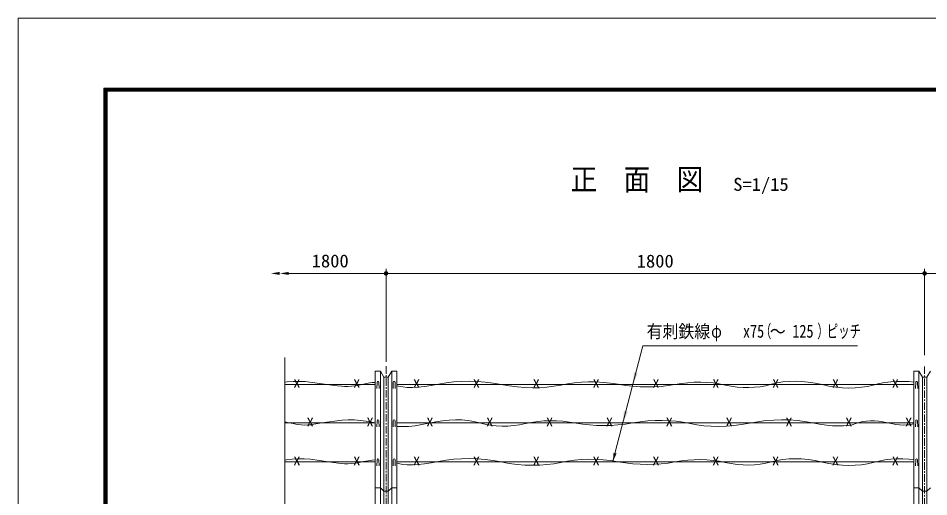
# Model space of a CAD drawing. Units: millimetres, scale not verified. Extents: x -4455 to 4455, y -3150 to 3150.
# Drawn here: x -4455 to -1412, y 1551 to 3150 of the extents above; entities that cross this region are included whole.
import ezdxf
from ezdxf.enums import TextEntityAlignment as Align

# ---------------------------------------------------------------- set-up
doc = ezdxf.new("R2010")
doc.units = ezdxf.units.MM
doc.header["$LTSCALE"] = 20
doc.linetypes.add('USER1', pattern=[2, 1.25, -0.25, 0.25, -0.25])
for name, color, linetype, lineweight in [('0-0_1部材', 3, 'Continuous', 18), ('0-1_6文字', 3, 'Continuous', 18), ('0-2_5寸法', 1, 'Continuous', 18), ('0-3_SUNPOU', 1, 'Continuous', 18), ('0-9_7詳細', 7, 'Continuous', 18), ('0-A_中心線', 1, 'USER1', 18), ('0-E_0', 3, 'Continuous', 18), ('1-0_D-TTL', 7, 'Continuous', 18)]:
    doc.layers.add(name, color=color, linetype=linetype, lineweight=lineweight)
doc.styles.add('ＭＳ ゴシック', font='')
doc.styles.get('ＭＳ ゴシック').set_extended_font_data('MS Gothic')

# ---------------------------------------------------------------- blocks, each defined once
blk = doc.blocks.new('M1')
at = {"layer": '0-3_SUNPOU'}
blk.add_line((-5, 0), (-38.58, 0), dxfattribs=at)
for points in [[(0, 0), (-5, 0), (-4.96, 0.63)], [(0, 0), (-4.96, -0.63), (-5, 0)], [(0, 0), (-4.96, 0.63), (-4.84, 1.24)], [(0, 0), (-4.84, -1.24), (-4.96, -0.63)], [(0, 0), (-4.84, 1.24), (-4.65, 1.84)], [(0, 0), (-4.65, -1.84), (-4.84, -1.24)], [(0, 0), (-4.65, 1.84), (-4.38, 2.41)], [(0, 0), (-4.38, -2.41), (-4.65, -1.84)], [(0, 0), (-4.38, 2.41), (-4.05, 2.94)], [(0, 0), (-4.05, -2.94), (-4.38, -2.41)], [(0, 0), (-4.05, 2.94), (-3.64, 3.42)], [(0, 0), (-3.64, -3.42), (-4.05, -2.94)], [(0, 0), (-3.64, 3.42), (-3.19, 3.85)], [(0, 0), (-3.19, -3.85), (-3.64, -3.42)], [(0, 0), (-3.19, 3.85), (-2.68, 4.22)], [(0, 0), (-2.68, -4.22), (-3.19, -3.85)], [(0, 0), (-2.68, 4.22), (-2.13, 4.52)], [(0, 0), (-2.13, -4.52), (-2.68, -4.22)], [(0, 0), (-2.13, 4.52), (-1.55, 4.76)], [(0, 0), (-1.55, -4.76), (-2.13, -4.52)], [(0, 0), (-1.55, 4.76), (-0.94, 4.91)], [(0, 0), (-0.94, -4.91), (-1.55, -4.76)], [(0, 0), (-0.94, 4.91), (-0.31, 4.99)], [(0, 0), (-0.31, -4.99), (-0.94, -4.91)], [(0, 0), (-0.31, 4.99), (0.31, 4.99)], [(0, 0), (0.31, -4.99), (-0.31, -4.99)], [(0, 0), (0.31, 4.99), (0.94, 4.91)], [(0, 0), (0.94, 4.91), (1.55, 4.76)], [(0, 0), (1.55, 4.76), (2.13, 4.52)], [(0, 0), (2.13, 4.52), (2.68, 4.22)], [(0, 0), (2.68, 4.22), (3.19, 3.85)], [(0, 0), (3.19, 3.85), (3.64, 3.42)], [(0, 0), (3.64, 3.42), (4.05, 2.94)], [(0, 0), (4.05, 2.94), (4.38, 2.41)], [(0, 0), (4.38, 2.41), (4.65, 1.84)], [(0, 0), (4.65, 1.84), (4.84, 1.24)], [(0, 0), (4.84, 1.24), (4.96, 0.63)], [(0, 0), (4.96, 0.63), (5, 0)], [(0, 0), (0.94, -4.91), (0.31, -4.99)], [(0, 0), (1.55, -4.76), (0.94, -4.91)], [(0, 0), (2.13, -4.52), (1.55, -4.76)], [(0, 0), (2.68, -4.22), (2.13, -4.52)], [(0, 0), (3.19, -3.85), (2.68, -4.22)], [(0, 0), (3.64, -3.42), (3.19, -3.85)], [(0, 0), (4.05, -2.94), (3.64, -3.42)], [(0, 0), (4.38, -2.41), (4.05, -2.94)], [(0, 0), (4.65, -1.84), (4.38, -2.41)], [(0, 0), (4.84, -1.24), (4.65, -1.84)], [(0, 0), (4.96, -0.63), (4.84, -1.24)], [(0, 0), (5, 0), (4.96, -0.63)]]:
    blk.add_solid(points, dxfattribs=at)

msp = doc.modelspace()

# ---------------------------------------------------------------- linework, layer by layer
at = {"layer": '0-0_1部材', "color": 4}
msp.add_line((-3563.84, 686.42), (-3563.84, 2016.16), dxfattribs=at)
at = {"layer": '0-0_1部材', "color": 7}
for p, q in [((-3262.14, 1970.35), (-3262.14, -579.36)), ((-3244.64, 1970.35), (-3262.14, 1970.35)), ((-3233.14, 1950.35), (-3244.64, 1970.35)), ((-3189.14, 1970.35), (-3206.64, 1970.35)), ((-3189.14, 1970.35), (-3189.14, -579.36)), ((-1462.14, 1970.35), (-1462.14, -579.36)), ((-1444.64, 1970.35), (-1462.14, 1970.35)), ((-1433.14, 1950.35), (-1444.64, 1970.35)), ((-1433.14, 1950.35), (-1418.14, 1950.35)), ((-1418.14, 1950.35), (-1406.64, 1970.35)), ((-3262.14, 1580.64), (-3244.64, 1580.64)), ((-3233.14, 1569.92), (-3244.64, 1580.64)), ((-3233.14, 1569.92), (-3218.14, 1569.92)), ((-3218.14, 1569.92), (-3206.64, 1580.64)), ((-3206.64, 1580.64), (-3189.14, 1580.64)), ((-1462.14, 1580.64), (-1444.64, 1580.64)), ((-1433.14, 1569.92), (-1444.64, 1580.64)), ((-1433.14, 1569.92), (-1418.14, 1569.92)), ((-1418.14, 1569.92), (-1406.64, 1580.64))]:
    msp.add_line(p, q, dxfattribs=at)
at = {"layer": '0-0_1部材'}
for p, q in [((-3244.64, 1970.35), (-3244.64, -579.36)), ((-3233.14, 1950.35), (-3233.14, -579.36)), ((-3218.14, 1950.35), (-3218.14, -579.36)), ((-3206.64, 1970.35), (-3206.64, -579.36)), ((-1444.64, 1970.35), (-1444.64, -579.36)), ((-1433.14, 1950.35), (-1433.14, -579.36)), ((-1418.14, 1950.35), (-1418.14, -579.36))]:
    msp.add_line(p, q, dxfattribs=at)
at = {"layer": '0-0_1部材', "color": 1}
for p, q in [((-3563.84, 1926.64), (-3262.14, 1926.64)), ((-3189.14, 1926.64), (-1462.14, 1926.64)), ((-1478.67, 1935.8), (-1462.14, 1934.23)), ((-3563.84, 1797.79), (-3262.14, 1797.79)), ((-3189.14, 1797.79), (-1462.14, 1797.79)), ((-1478.67, 1677.05), (-1462.14, 1675.48)), ((-3563.84, 1667.88), (-3262.14, 1667.88)), ((-3189.14, 1667.88), (-1462.14, 1667.88))]:
    msp.add_line(p, q, dxfattribs=at)
at = {"layer": '0-0_1部材', "color": 7}
msp.add_lwpolyline([(-3233.14, 1950.35), (-3218.14, 1950.35), (-3206.64, 1970.35)], dxfattribs=at)
at = {"layer": '0-0_1部材', "color": 1}
for points in [[(-3563.84, 1934.06), (-3555.85, 1935.05), (-3535.95, 1936.4), (-3515.85, 1936.65), (-3495.55, 1935.8), (-3423.57, 1926.64)], [(-3423.57, 1926.64), (-3388.31, 1921.77), (-3374.98, 1920.63), (-3364.72, 1919.73), (-3353.6, 1919.64), (-3341.63, 1920.34), (-3328.79, 1921.85), (-3315.09, 1924.16), (-3300.54, 1927.27), (-3285.79, 1930.3), (-3271.52, 1932.35), (-3262.14, 1933.08)], [(-3189.14, 1922.13), (-3183.89, 1920.52), (-3170.09, 1918), (-3154.54, 1916.64), (-3137.23, 1916.45), (-3118.17, 1917.42), (-3097.35, 1919.57), (-3074.77, 1922.87), (-3050.44, 1927.35), (-3025.1, 1931.76), (-2999.52, 1934.86), (-2973.69, 1936.65), (-2947.6, 1937.13), (-2921.27, 1936.31), (-2894.69, 1934.19), (-2867.87, 1930.75), (-2840.79, 1926.02), (-2813.87, 1921.27), (-2787.53, 1917.83), (-2761.77, 1915.68), (-2736.58, 1914.83), (-2711.96, 1915.28), (-2687.92, 1917.03), (-2664.46, 1920.07), (-2641.57, 1924.42), (-2618.81, 1928.82), (-2595.72, 1932.06), (-2572.3, 1934.12), (-2548.56, 1935), (-2524.5, 1934.72), (-2500.11, 1933.26), (-2475.39, 1930.62), (-2450.35, 1926.81), (-2425.34, 1922.96), (-2400.7, 1920.17), (-2376.43, 1918.46), (-2352.55, 1917.83), (-2329.03, 1918.26), (-2305.89, 1919.77), (-2283.13, 1922.36)], [(-2283.13, 1922.36), (-2260.74, 1926.02), (-2238.67, 1929.66), (-2216.88, 1932.21), (-2195.37, 1933.66), (-2174.13, 1934), (-2153.17, 1933.26), (-2132.48, 1931.41), (-2112.06, 1928.46), (-2091.92, 1924.42), (-2072.01, 1920.43), (-2052.27, 1917.68), (-2032.7, 1916.14), (-2013.32, 1915.83), (-1994.1, 1916.74), (-1975.06, 1918.87), (-1956.2, 1922.23), (-1937.51, 1926.81), (-1918.6, 1931.34), (-1899.06, 1934.53), (-1878.89, 1936.38), (-1858.1, 1936.9), (-1836.69, 1936.08), (-1814.65, 1933.93), (-1791.98, 1930.44), (-1768.69, 1925.62), (-1745.37, 1920.79), (-1722.59, 1917.3), (-1700.36, 1915.15), (-1678.69, 1914.33), (-1657.56, 1914.85), (-1636.98, 1916.7), (-1616.96, 1919.89), (-1597.48, 1924.42), (-1578.18, 1929.06), (-1558.68, 1932.61), (-1538.97, 1935.05), (-1519.07, 1936.4), (-1498.97, 1936.65), (-1478.67, 1935.8)], [(-3440.2, 1797.79), (-3466.9, 1793.48), (-3476.3, 1791.78), (-3486.55, 1790.88), (-3497.67, 1790.78), (-3509.64, 1791.49), (-3522.48, 1793), (-3536.18, 1795.31), (-3550.74, 1798.42), (-3563.84, 1801.11)], [(-3262.14, 1797.57), (-3273.09, 1800.21), (-3292.6, 1803.75), (-3312.3, 1806.2), (-3332.2, 1807.55), (-3352.3, 1807.8), (-3372.6, 1806.95), (-3440.2, 1797.79)], [(-3036.62, 1805.08), (-3059.29, 1801.59), (-3082.58, 1796.76), (-3105.9, 1791.94), (-3128.68, 1788.45), (-3150.91, 1786.3), (-3172.59, 1785.48), (-3189.14, 1785.88)], [(-2186.81, 1791.22), (-2209.7, 1795.56), (-2232.47, 1799.97), (-2255.56, 1803.21), (-2278.97, 1805.26), (-2302.71, 1806.15), (-2326.77, 1805.86), (-2351.16, 1804.4), (-2375.88, 1801.77), (-2400.92, 1797.96), (-2425.93, 1794.1), (-2450.57, 1791.32), (-2474.84, 1789.61), (-2498.73, 1788.97), (-2522.24, 1789.41), (-2545.38, 1790.92), (-2568.15, 1793.51), (-2590.54, 1797.16), (-2612.6, 1800.81), (-2634.39, 1803.35), (-2655.9, 1804.8), (-2677.14, 1805.15), (-2698.11, 1804.4), (-2718.8, 1802.56), (-2739.21, 1799.61), (-2759.35, 1795.56), (-2779.26, 1791.58), (-2799, 1788.82), (-2818.57, 1787.29), (-2837.96, 1786.98), (-2857.17, 1787.89), (-2876.21, 1790.02), (-2895.07, 1793.38), (-2913.76, 1797.96), (-2932.68, 1802.49), (-2952.22, 1805.68), (-2972.38, 1807.53), (-2993.17, 1808.05), (-3014.58, 1807.23), (-3036.62, 1805.08)], [(-1462.14, 1794.87), (-1466.9, 1793.48), (-1476.3, 1791.78), (-1486.55, 1790.88), (-1497.67, 1790.78), (-1509.64, 1791.49), (-1522.48, 1793), (-1536.18, 1795.31), (-1550.74, 1798.42), (-1565.48, 1801.45), (-1579.75, 1803.5), (-1593.55, 1804.58), (-1606.86, 1804.68), (-1619.7, 1803.81), (-1632.06, 1801.97), (-1643.94, 1799.15), (-1655.34, 1795.37), (-1667.38, 1791.67), (-1681.18, 1789.15), (-1696.73, 1787.79), (-1714.04, 1787.6), (-1733.11, 1788.57), (-1753.93, 1790.71), (-1776.5, 1794.02), (-1800.84, 1798.5), (-1826.17, 1802.9), (-1851.75, 1806), (-1877.59, 1807.8), (-1903.67, 1808.28), (-1930, 1807.46), (-1956.58, 1805.34), (-1983.41, 1801.9), (-2010.48, 1797.16), (-2037.4, 1792.42), (-2063.74, 1788.97), (-2089.5, 1786.83), (-2114.69, 1785.98), (-2139.31, 1786.43), (-2163.35, 1788.17), (-2186.81, 1791.22)], [(-3563.84, 1672.91), (-3558.68, 1673.85), (-3538.97, 1676.3), (-3519.07, 1677.65), (-3498.97, 1677.9), (-3478.67, 1677.05), (-3417.49, 1667.88)], [(-3417.49, 1667.88), (-3384.37, 1663.57), (-3374.98, 1661.87), (-3364.72, 1660.98), (-3353.6, 1660.88), (-3341.63, 1661.59), (-3328.79, 1663.09), (-3315.09, 1665.4), (-3300.54, 1668.52), (-3285.79, 1671.54), (-3271.52, 1673.59), (-3262.14, 1674.33)], [(-3189.14, 1663.38), (-3183.89, 1661.77), (-3170.09, 1659.24), (-3154.54, 1657.88), (-3137.23, 1657.69), (-3118.17, 1658.67), (-3097.35, 1660.81), (-3074.77, 1664.12), (-3050.44, 1668.59), (-3025.1, 1673), (-2999.52, 1676.1), (-2973.69, 1677.89), (-2947.6, 1678.38), (-2921.27, 1677.56), (-2894.69, 1675.43), (-2867.87, 1672), (-2840.79, 1667.26), (-2813.87, 1662.52), (-2787.53, 1659.07), (-2761.77, 1656.92), (-2736.58, 1656.07), (-2711.96, 1656.52), (-2687.92, 1658.27), (-2664.46, 1661.32), (-2641.57, 1665.66), (-2618.81, 1670.07), (-2595.72, 1673.3), (-2572.3, 1675.36), (-2548.56, 1676.25), (-2524.5, 1675.96), (-2500.11, 1674.5), (-2475.39, 1671.87), (-2450.35, 1668.06), (-2425.34, 1664.2), (-2400.7, 1661.42), (-2376.43, 1659.71), (-2352.55, 1659.07), (-2329.03, 1659.51), (-2305.89, 1661.02), (-2283.13, 1663.6)], [(-2283.13, 1663.6), (-2260.74, 1667.26), (-2238.67, 1670.9), (-2216.88, 1673.45), (-2195.37, 1674.9), (-2174.13, 1675.25), (-2153.17, 1674.5), (-2132.48, 1672.65), (-2112.06, 1669.71), (-2091.92, 1665.66), (-2072.01, 1661.68), (-2052.27, 1658.92), (-2032.7, 1657.38), (-2013.32, 1657.07), (-1994.1, 1657.98), (-1975.06, 1660.12), (-1956.2, 1663.48), (-1937.51, 1668.06), (-1918.6, 1672.58), (-1899.06, 1675.77), (-1878.89, 1677.63), (-1858.1, 1678.15), (-1836.69, 1677.33), (-1814.65, 1675.17), (-1791.98, 1671.68), (-1768.69, 1666.86), (-1745.37, 1662.03), (-1722.59, 1658.55), (-1700.36, 1656.39), (-1678.69, 1655.57), (-1657.56, 1656.09), (-1636.98, 1657.95), (-1616.96, 1661.14), (-1597.48, 1665.66), (-1578.18, 1670.31), (-1558.68, 1673.85), (-1538.97, 1676.3), (-1519.07, 1677.65), (-1498.97, 1677.9), (-1478.67, 1677.05)]]:
    msp.add_lwpolyline(points, dxfattribs=at)
at = {"layer": '0-1_6文字', "color": 7}
msp.add_lwpolyline([(-1649.8, 2055.53), (-2367.57, 2055.53), (-2467.24, 1669.82)], dxfattribs=at)
at = {"layer": '0-1_6文字', "color": 1}
for points in [[(-2384.41, 1963.7), (-2397.32, 1967.04), (-2400.88, 1926.64)], [(-2417.71, 1834.85), (-2430.62, 1838.18), (-2434.17, 1797.79)]]:
    msp.add_solid(points, dxfattribs=at)
at = {"layer": '0-1_6文字', "color": 7}
msp.add_solid([(-2467.74, 1667.88), (-2465.28, 1698.23), (-2455.19, 1695.63)], dxfattribs=at)
at = {"layer": '0-2_5寸法'}
for p, q in [((-3550.75, 2297.37), (-3225.64, 2297.37)), ((-1425.64, 2297.37), (-1032.34, 2297.37))]:
    msp.add_line(p, q, dxfattribs=at)
for points in [[(-3580.75, 2302.37), (-3580.75, 2292.37), (-3610.75, 2297.37)], [(-3550.75, 2302.37), (-3550.75, 2292.37), (-3580.75, 2297.37)]]:
    msp.add_solid(points, dxfattribs=at)
at = {"layer": '0-9_7詳細', "color": 1}
for p, q in [((-3225.64, 2001.78), (-3225.64, 2312.37)), ((-3225.64, 2297.37), (-1425.64, 2297.37)), ((-1425.64, 2023.78), (-1425.64, 2312.37))]:
    msp.add_line(p, q, dxfattribs=at)
at = {"layer": '0-A_中心線'}
for p, q in [((-3225.64, 1987.19), (-3225.64, -612.9)), ((-1425.64, 1986.42), (-1425.64, -632.55))]:
    msp.add_line(p, q, dxfattribs=at)
at = {"layer": '0-E_0'}
for p, q in [((-3256.39, 1913.02), (-3255.64, 1933.52)), ((-3248.89, 1913.02), (-3249.64, 1933.52)), ((-3202.39, 1913.02), (-3201.64, 1933.52)), ((-3194.89, 1913.02), (-3195.64, 1933.52)), ((-1456.39, 1913.02), (-1455.64, 1933.52)), ((-1448.89, 1913.02), (-1449.64, 1933.52)), ((-3256.39, 1784.16), (-3255.64, 1804.66)), ((-3248.89, 1784.16), (-3249.64, 1804.66)), ((-3202.39, 1784.16), (-3201.64, 1804.66)), ((-3194.89, 1784.16), (-3195.64, 1804.66)), ((-1456.39, 1784.16), (-1455.64, 1804.66)), ((-1448.89, 1784.16), (-1449.64, 1804.66)), ((-3256.39, 1654.26), (-3255.64, 1674.76)), ((-3248.89, 1654.26), (-3249.64, 1674.76)), ((-3202.39, 1654.26), (-3201.64, 1674.76)), ((-3194.89, 1654.26), (-3195.64, 1674.76)), ((-1456.39, 1654.26), (-1455.64, 1674.76)), ((-1448.89, 1654.26), (-1449.64, 1674.76))]:
    msp.add_line(p, q, dxfattribs=at)
for centre in [(-3252.64, 1933.52), (-3198.64, 1933.52), (-1452.64, 1933.52), (-3252.64, 1804.66), (-3198.64, 1804.66), (-1452.64, 1804.66), (-3252.64, 1674.76), (-3198.64, 1674.76), (-1452.64, 1674.76)]:
    msp.add_arc(centre, 3, 0, 180, dxfattribs=at)
at = {"layer": '1-0_D-TTL', "color": 2}
msp.add_lwpolyline([(-4454.98, 3150.19), (4454.72, 3150.19), (4454.72, -3150.24), (-4454.98, -3150.24)], close=True, dxfattribs=at)
at = {"layer": '1-0_D-TTL'}
for points in [[(-4168.59, 2916.84), (4168.34, 2916.84), (4168.34, -2916.89), (-4168.59, -2916.89)], [(-4165.94, 2914.19), (4165.68, 2914.19), (4165.68, -2914.24), (-4165.94, -2914.24)], [(-4163.29, 2911.54), (4163.03, 2911.54), (4163.03, -2911.59), (-4163.29, -2911.59)], [(-4160.64, 2908.88), (4160.38, 2908.88), (4160.38, -2908.94), (-4160.64, -2908.94)], [(-4157.99, 2906.23), (4157.73, 2906.23), (4157.73, -2906.28), (-4157.99, -2906.28)]]:
    msp.add_lwpolyline(points, close=True, dxfattribs=at)

# ---------------------------------------------------------------- block references
at = {"layer": '0-9_7詳細', "xscale": 1.5, "yscale": 1.5, "rotation": 180}
msp.add_blockref('M1', (-3225.64, 2297.37), dxfattribs=at)
at = {"layer": '0-9_7詳細', "xscale": 1.5, "yscale": 1.5}
msp.add_blockref('M1', (-1425.64, 2297.37), dxfattribs=at)

# ---------------------------------------------------------------- texts
at = {"layer": '0-0_1部材', "color": 1, "style": 'ＭＳ ゴシック', "width": 1.2}
for p in [(-3535.46, 1906.36), (-3335.46, 1906.36), (-3135.46, 1906.36), (-2935.46, 1906.36), (-2735.46, 1906.36), (-2535.46, 1906.36), (-2335.46, 1906.36), (-2135.46, 1906.36), (-1935.46, 1906.36), (-1735.46, 1906.36), (-1535.46, 1906.36), (-3490.95, 1777.51), (-3290.95, 1777.51), (-3090.95, 1777.51), (-2890.95, 1777.51), (-2690.95, 1777.51), (-2490.95, 1777.51), (-2290.95, 1777.51), (-2090.95, 1777.51), (-1890.95, 1777.51), (-1690.95, 1777.51), (-1490.95, 1777.51), (-3535.46, 1647.61), (-3335.46, 1647.61), (-3135.46, 1647.61), (-2935.46, 1647.61), (-2735.46, 1647.61), (-2535.46, 1647.61), (-2335.46, 1647.61), (-2135.46, 1647.61), (-1935.46, 1647.61), (-1735.46, 1647.61), (-1535.46, 1647.61)]:
    msp.add_text('X', height=28.89, dxfattribs=at).set_placement(p, align=Align.BOTTOM_LEFT)
at = {"layer": '0-1_6文字', "color": 7, "style": 'ＭＳ ゴシック', "width": 0.9}
msp.add_text('正\u3000面\u3000図', height=72.14, dxfattribs=at).set_placement((-2608.62, 2553.78), align=Align.BOTTOM_LEFT)
at = {"layer": '0-1_6文字', "style": 'ＭＳ ゴシック'}
for s, height, width, p in [('S=1/15', 43.26, 1.05, (-2065.42, 2560.34)), ('有刺鉄線', 43.26, 0.9, (-2354.78, 2068.99)), ('（\u3000\u3000\u3000\u3000）', 43.26, 0.65, (-1976.23, 2069.63)), ('ピッチ', 43.26, 0.65, (-1752.95, 2069.63)), ('φ   x75 \u3000 125', 43.3, 0.8, (-2139.21, 2069.63)), ('～', 43.26, 0.9, (-1943.23, 2068.99))]:
    msp.add_text(s, height=height, dxfattribs=dict(at, width=width)).set_placement(p, align=Align.BOTTOM_LEFT)
at = {"layer": '0-2_5寸法', "color": 3, "style": 'ＭＳ ゴシック', "width": 1.05}
msp.add_text('1800', height=43.26, dxfattribs=at).set_placement((-3474.11, 2304.46), align=Align.BOTTOM_LEFT)
at = {"layer": '0-9_7詳細', "color": 3, "style": 'ＭＳ ゴシック', "width": 1.05}
msp.add_text('1800', height=43.26, dxfattribs=at).set_placement((-2387.89, 2304.04), align=Align.BOTTOM_LEFT)

doc.saveas('drawing.dxf')
